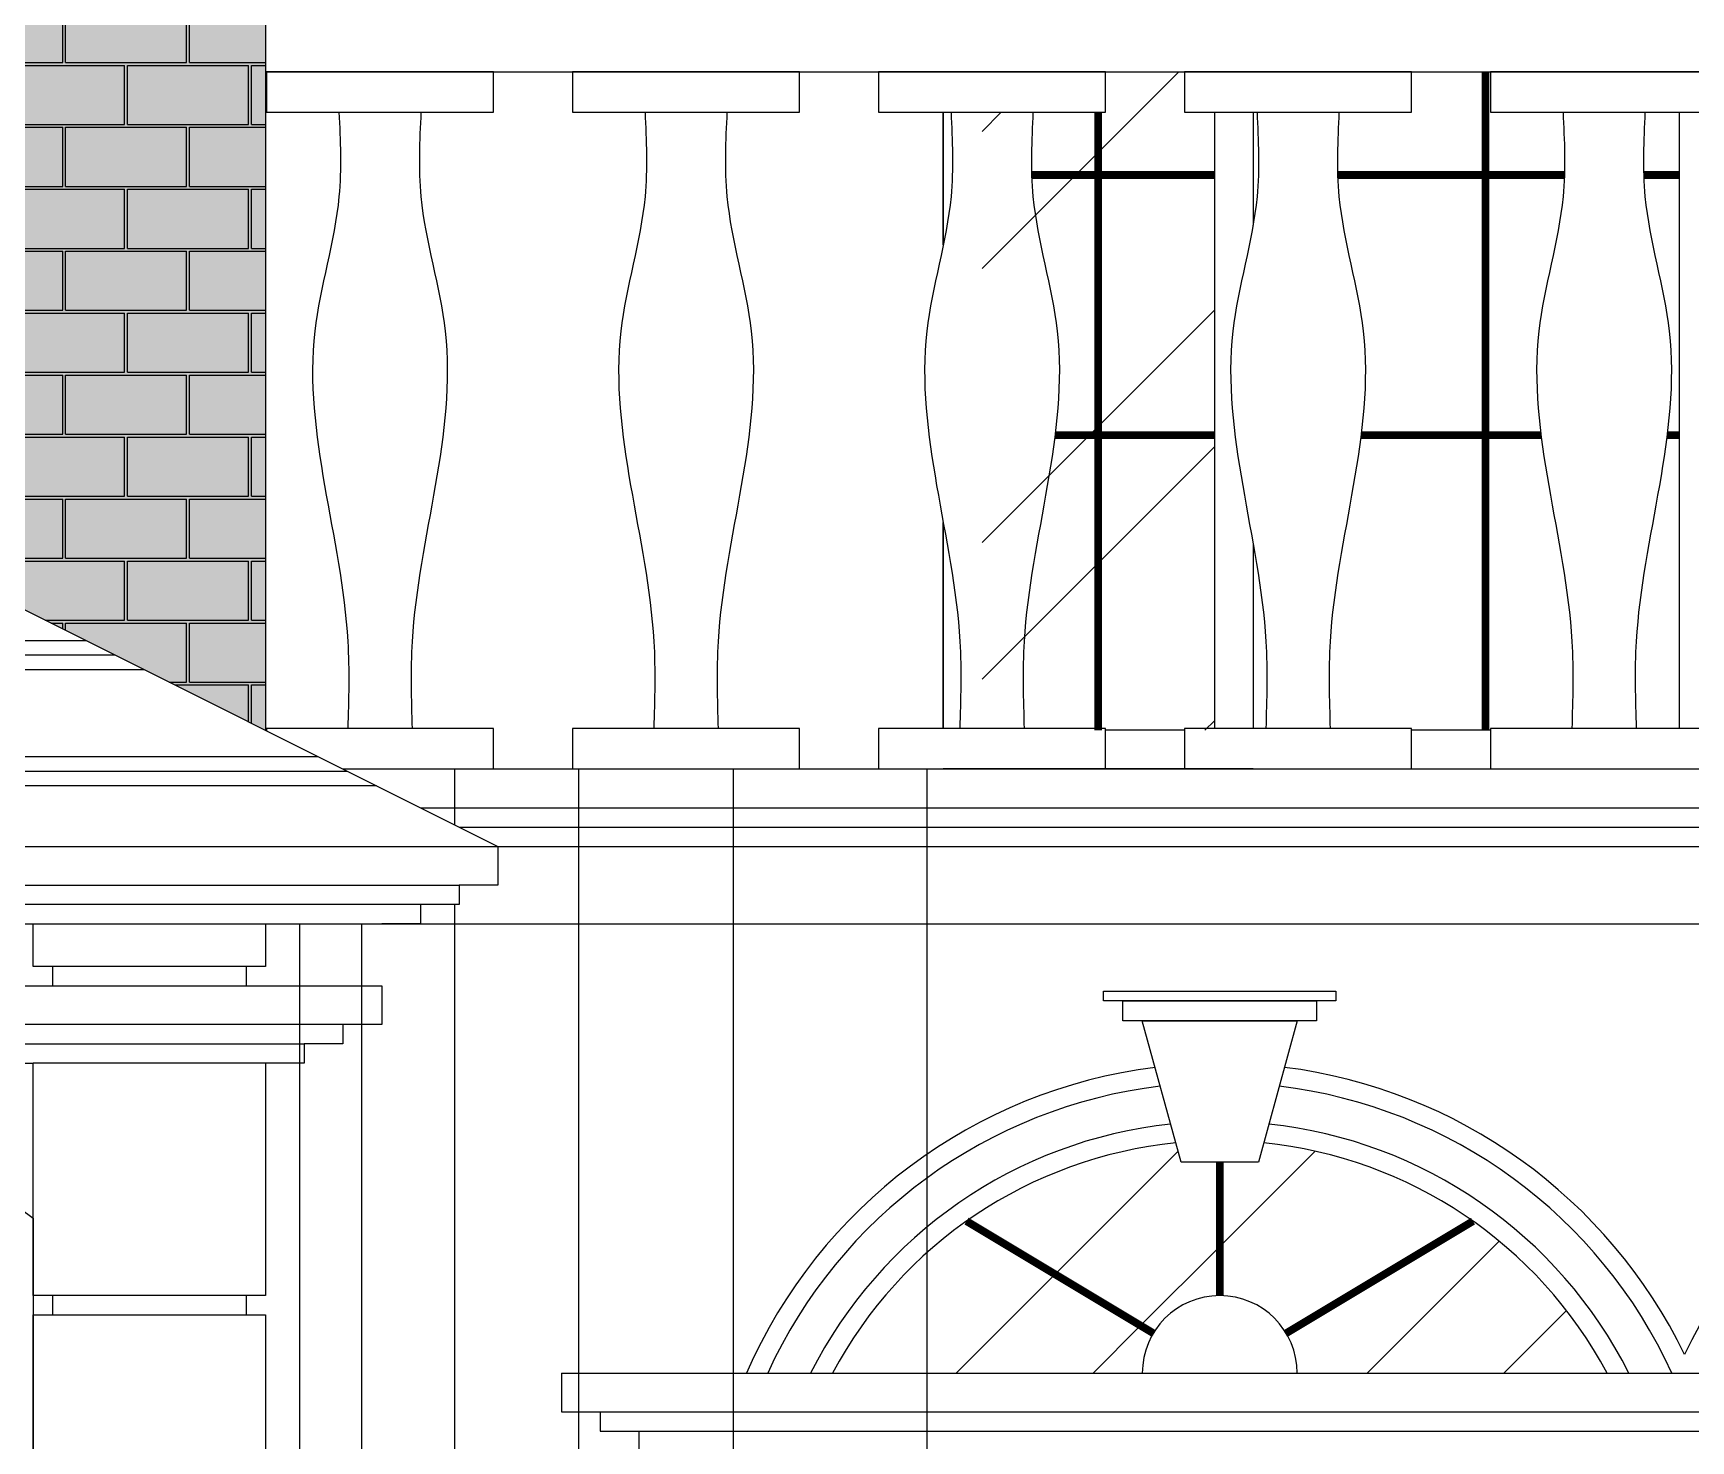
# Model space of a CAD drawing. Header units: inches. Extents: x -370 to 18, y -197 to 199.
# Drawn here: x -65.525 to -61.245, y 20.341 to 23.976 of the extents above; entities that cross this region are included whole.
import ezdxf

# ---------------------------------------------------------------- set-up
doc = ezdxf.new("R2010")
doc.units = ezdxf.units.IN
doc.header["$MEASUREMENT"] = 0
doc.layers.add('MUEBLES', color=7, linetype='Continuous')
pattern_1 = [(45, (-161.1179, 135.7327), (-0.53033, 0.53033), []), (45, (-160.7644, 135.7327), (-0.53033, 0.53033), [])]

msp = doc.modelspace()

# ---------------------------------------------------------------- hatches: boundary and pattern name
h = msp.add_hatch()
h.set_pattern_fill('AR-B816C', color=1, scale=0.02)
h.set_pattern_definition([(0, (-171.68178, 135.73272), (0.16, 0.16), [0.3125, -0.0075]), (0, (-171.84178, 135.74022), (0.16, 0.16), [0.3125, -0.0075]), (90, (-171.68178, 135.73272), (-0.16, 0.16), [-0.1675, 0.1525]), (90, (-171.68928, 135.73272), (-0.16, 0.16), [-0.1675, 0.1525])])
h.paths.add_polyline_path([(-64.9254, 29.89596), (-68.2254, 29.89596), (-68.2254, 28.38375), (-67.6254, 28.07606), (-67.6254, 27.97606), (-67.7254, 27.97606), (-67.7254, 27.92606), (-67.8254, 27.92606), (-67.8254, 27.87606), (-67.9254, 27.87606), (-67.9254, 27.67606), (-68.2254, 27.67606), (-68.2254, 22.32606), (-66.7254, 23.07606), (-64.9254, 22.17606)])
h.paths.add_polyline_path([(-65.96272, 26.67606, -1), (-67.48272, 26.67606, -1)], flags=16)
h.paths.add_polyline_path([(-66.12272, 26.67606, -1), (-67.32272, 26.67606, -1)], flags=0)
h.paths.add_polyline_path([(-66.17272, 26.67606, -1), (-67.27272, 26.67606, -1)], flags=0)
at = {"true_color": 0xcd6928, "transparency": 33554610}
h = msp.add_hatch(color=32, dxfattribs=at)
h.dxf.hatch_style = 1
h.paths.add_polyline_path([(-64.9254, 29.89596), (-68.2254, 29.89596), (-68.2254, 28.38375), (-67.6254, 28.07606), (-67.6254, 27.97606), (-67.7254, 27.97606), (-67.7254, 27.92606), (-67.8254, 27.92606), (-67.8254, 27.87606), (-67.9254, 27.87606), (-67.9254, 27.67606), (-68.2254, 27.67606), (-68.2254, 22.32606), (-66.7254, 23.07606), (-64.9254, 22.17606)])
h.paths.add_polyline_path([(-65.96272, 26.67606, -1), (-67.48272, 26.67606, -1)], flags=16)
h.paths.add_polyline_path([(-66.12272, 26.67606, -1), (-67.32272, 26.67606, -1)], flags=0)
h.paths.add_polyline_path([(-66.17272, 26.67606, -1), (-67.27272, 26.67606, -1)], flags=0)
at = {"transparency": 33554610}
h = msp.add_hatch(dxfattribs=at)
h.set_pattern_fill('ANSI32', color=8, scale=2)
h.set_pattern_definition([(45, (-171.6818, 135.7327), (-0.53033, 0.53033), []), (45, (-171.3282, 135.7327), (-0.53033, 0.53033), [])])
h.paths.add_polyline_path([(-63.0754, 24.07606), (-62.4754, 24.07606), (-62.4754, 26.29606), (-63.0754, 26.29606)])
h.paths.add_polyline_path([(-62.75641, 23.77168), (-63.0754, 23.77168), (-63.0754, 22.17606), (-62.4754, 22.17606), (-62.4754, 23.87606), (-62.75641, 23.87606)])
h = msp.add_hatch()
h.set_pattern_fill('PLAST', color=3, scale=1.2)
h.set_pattern_definition([(0, (-171.68178, 135.73272), (7e-17, 0.3), []), (0, (-171.68178, 135.77022), (7e-17, 0.3), []), (0, (-171.68178, 135.80772), (7e-17, 0.3), [])])
h.paths.add_polyline_path([(-64.3254, 21.87606), (-66.7254, 23.07606), (-69.1254, 21.87606)])
h = msp.add_hatch(dxfattribs=at)
h.set_pattern_fill('ANSI32', color=8, scale=2)
h.set_pattern_definition(pattern_1)
h.paths.add_polyline_path([(-62.46156, 21.06065), (-62.56156, 21.06065), (-62.57518, 21.11035, 0.1293594), (-63.11545, 20.9084), (-62.46156, 20.51606)])
h = msp.add_hatch(dxfattribs=at)
h.set_pattern_fill('ANSI32', color=8, scale=2)
h.set_pattern_definition(pattern_1)
h.paths.add_polyline_path([(-62.34793, 21.11035), (-62.36156, 21.06065), (-62.46156, 21.06065), (-62.46156, 20.51606), (-61.80766, 20.9084, 0.1293594)])
h = msp.add_hatch(dxfattribs=at)
h.set_pattern_fill('ANSI32', color=8, scale=2)
h.set_pattern_definition(pattern_1)
h.paths.add_polyline_path([(-63.11545, 20.9084, 0.1169867), (-63.46156, 20.51606), (-62.46156, 20.51606)])
h = msp.add_hatch(dxfattribs=at)
h.set_pattern_fill('ANSI32', color=8, scale=2)
h.set_pattern_definition(pattern_1)
h.paths.add_polyline_path([(-61.80766, 20.9084), (-62.46156, 20.51606), (-61.46156, 20.51606, 0.1169867)])

# ---------------------------------------------------------------- linework, layer by layer
at = {"color": 4}
for p, q in [((-64.9254, 30.27606), (-64.9254, 22.17606)), ((-66.7254, 23.07606), (-64.3254, 21.87606)), ((-65.4754, 21.56606), (-65.4754, 21.51606)), ((-64.9754, 21.56606), (-64.9754, 21.51606)), ((-65.8254, 21.51606), (-64.6254, 21.51606)), ((-64.6254, 21.51606), (-64.6254, 21.41606)), ((-64.6254, 21.51606), (-64.6254, 21.41606)), ((-64.7254, 21.41606), (-65.7254, 21.41606)), ((-64.7254, 21.41606), (-64.7254, 21.36606)), ((-64.6254, 21.41606), (-64.7254, 21.41606)), ((-65.6254, 21.36606), (-64.8254, 21.36606)), ((-64.7254, 21.36606), (-64.8254, 21.36606)), ((-64.8254, 21.36606), (-64.8254, 21.31606)), ((-65.6254, 21.31606), (-65.5254, 21.31606)), ((-64.8254, 21.31606), (-65.5254, 21.31606)), ((-65.4754, 20.71606), (-65.4754, 20.66606)), ((-64.9754, 20.71606), (-64.9754, 20.66606))]:
    msp.add_line(p, q, dxfattribs=at)
at = {"color": 3}
for p, q in [((-63.1754, 23.77168), (-63.1754, 23.42911)), ((-63.1754, 22.71228), (-63.1754, 22.18044)), ((-64.16156, 20.51606), (-58.36156, 20.51606)), ((-64.16156, 20.51606), (-64.16156, 20.41606)), ((-63.86156, 20.51606), (-58.66156, 20.51606)), ((-63.46156, 20.51606), (-61.46156, 20.51606)), ((-64.16156, 20.41606), (-58.36156, 20.41606)), ((-64.16156, 20.41606), (-64.06156, 20.41606)), ((-64.06156, 20.41606), (-64.06156, 20.36606)), ((-64.06156, 20.36606), (-63.96156, 20.36606)), ((-63.96156, 20.36606), (-58.46156, 20.36606)), ((-63.96156, 20.36606), (-63.96156, 20.31606))]:
    msp.add_line(p, q, dxfattribs=at)
at = {"color": 1}
msp.add_line((-61.2754, 23.77168), (-61.2754, 22.18044), dxfattribs=at)
at = {"color": 5}
for p, q in [((-64.7254, 22.07606), (-57.0254, 22.07606)), ((-64.5254, 21.97606), (-57.0254, 21.97606)), ((-64.4254, 21.92606), (-57.1254, 21.92606)), ((-64.3254, 21.87606), (-57.2254, 21.87606)), ((-64.7254, 21.67606), (-57.4254, 21.67606))]:
    msp.add_line(p, q, dxfattribs=at)
at = {"color": 8, "transparency": 33554610}
for p, q in [((-64.43771, 22.07606), (-64.43771, 21.93221)), ((-64.11771, 22.07606), (-64.11771, 16.01606)), ((-63.71771, 22.07606), (-63.71771, 16.01606)), ((-63.21771, 22.07606), (-63.21771, 16.01606)), ((-64.43771, 21.72606), (-64.43771, 16.01606)), ((-64.83771, 21.67606), (-64.83771, 16.01606)), ((-64.67771, 21.67606), (-64.67771, 16.01606))]:
    msp.add_line(p, q, dxfattribs=at)
at = {"color": 6}
for p, q in [((-69.1254, 21.87606), (-64.3254, 21.87606)), ((-64.3254, 21.87606), (-64.3254, 21.77606)), ((-64.3254, 21.87606), (-64.3254, 21.77606)), ((-69.0254, 21.77606), (-64.4254, 21.77606)), ((-64.3254, 21.77606), (-64.4254, 21.77606)), ((-64.4254, 21.77606), (-64.4254, 21.72606)), ((-64.5254, 21.72606), (-68.9254, 21.72606)), ((-64.4254, 21.72606), (-64.5254, 21.72606)), ((-64.5254, 21.72606), (-64.5254, 21.67606)), ((-68.9254, 21.67606), (-64.5254, 21.67606)), ((-64.5254, 21.67606), (-64.6254, 21.67606))]:
    msp.add_line(p, q, dxfattribs=at)
at = {"color": 3}
for centre, radius, start, end in [((-62.46156, 19.98273), 1.33333, 97.20177, 156.42182), ((-62.46156, 19.98273), 1.33333, 25.84193, 82.79823), ((-60.06156, 19.98273), 1.33333, 97.20177, 154.15807), ((-62.46156, 19.98273), 1.28333, 96.88265, 155.44387), ((-62.46156, 19.98273), 1.28333, 24.55613, 83.11735), ((-62.46156, 19.98273), 1.18333, 96.16253, 153.21112), ((-62.46156, 19.98273), 1.18333, 26.78888, 83.83747), ((-62.46156, 19.98273), 1.13333, 95.75417, 151.92751), ((-62.46156, 19.98273), 1.13333, 28.07249, 84.24583)]:
    msp.add_arc(centre, radius, start, end, dxfattribs=at)
at = {"color": 6}
msp.add_arc((-62.46156, 20.51606), 0.2, 0, 180, dxfattribs=at)
at = {"color": 4}
for points in [[(-64.73572, 23.77168), (-64.73572, 23.55397), (-64.79827, 23.20658), (-64.71295, 22.40552), (-64.71295, 22.18044)], [(-64.52418, 23.77168), (-64.52418, 23.55397), (-64.46164, 23.20658), (-64.54695, 22.40552), (-64.54695, 22.18044)], [(-63.94558, 23.77168), (-63.94558, 23.55397), (-64.00812, 23.20658), (-63.92281, 22.40552), (-63.92281, 22.18044)], [(-63.73404, 23.77168), (-63.73404, 23.55397), (-63.67149, 23.20658), (-63.7568, 22.40552), (-63.7568, 22.18044)], [(-63.15543, 23.77168), (-63.15543, 23.55397), (-63.21798, 23.20658), (-63.13267, 22.40552), (-63.13267, 22.18044)], [(-62.94389, 23.77168), (-62.94389, 23.55397), (-62.88135, 23.20658), (-62.96666, 22.40552), (-62.96666, 22.18044)], [(-62.36529, 23.77168), (-62.36529, 23.55397), (-62.42783, 23.20658), (-62.34252, 22.40552), (-62.34252, 22.18044)], [(-62.15375, 23.77168), (-62.15375, 23.55397), (-62.0912, 23.20658), (-62.17652, 22.40552), (-62.17652, 22.18044)], [(-61.57514, 23.77168), (-61.57514, 23.55397), (-61.63769, 23.20658), (-61.55238, 22.40552), (-61.55238, 22.18044)], [(-61.36361, 23.77168), (-61.36361, 23.55397), (-61.30106, 23.20658), (-61.38637, 22.40552), (-61.38637, 22.18044)]]:
    msp.add_spline(points, degree=3, dxfattribs=at)
at = {"layer": 'MUEBLES', "color": 5}
msp.add_lwpolyline([(-57.2254, 24.07606), (-64.9254, 24.07606), (-64.9254, 23.87606), (-57.2254, 23.87606)], close=True, dxfattribs=at)
at = {"layer": 'MUEBLES', "const_width": 0.02}
for points in [[(-61.7754, 23.87606), (-61.7754, 22.17606)], [(-62.7754, 23.77168), (-62.7754, 22.17606)], [(-62.94732, 23.60968), (-62.4754, 23.60968)], [(-62.15718, 23.60968), (-61.57172, 23.60968)], [(-61.36703, 23.60968), (-61.2754, 23.60968)], [(-62.88695, 22.93808), (-62.4754, 22.93808)], [(-62.09681, 22.93808), (-61.63209, 22.93808)], [(-61.30666, 22.93808), (-61.2754, 22.93808)], [(-62.46156, 21.06065), (-62.46156, 20.71606)], [(-62.63305, 20.61896), (-63.11545, 20.9084)], [(-62.29006, 20.61896), (-61.80766, 20.9084)]]:
    msp.add_lwpolyline(points, dxfattribs=at)
at = {"layer": 'MUEBLES', "color": 4}
for points in [[(-64.3367, 23.87606), (-64.9232, 23.87606), (-64.9232, 23.77168), (-64.3367, 23.77168)], [(-63.54656, 23.87606), (-64.13306, 23.87606), (-64.13306, 23.77168), (-63.54656, 23.77168)], [(-62.75641, 23.87606), (-63.34292, 23.87606), (-63.34292, 23.77168), (-62.75641, 23.77168)], [(-61.96627, 23.87606), (-62.55277, 23.87606), (-62.55277, 23.77168), (-61.96627, 23.77168)], [(-61.17612, 23.87606), (-61.76263, 23.87606), (-61.76263, 23.77168), (-61.17612, 23.77168)], [(-63.54656, 22.18044), (-64.13306, 22.18044), (-64.13306, 22.07606), (-63.54656, 22.07606)], [(-62.75641, 22.18044), (-63.34292, 22.18044), (-63.34292, 22.07606), (-62.75641, 22.07606)], [(-61.96627, 22.18044), (-62.55277, 22.18044), (-62.55277, 22.07606), (-61.96627, 22.07606)], [(-61.17612, 22.18044), (-61.76263, 22.18044), (-61.76263, 22.07606), (-61.17612, 22.07606)], [(-64.9254, 21.56606), (-65.5254, 21.56606), (-65.5254, 21.67606), (-64.9254, 21.67606)], [(-62.76156, 21.50193), (-62.16156, 21.50193), (-62.16156, 21.47693), (-62.76156, 21.47693)], [(-62.71156, 21.47693), (-62.21156, 21.47693), (-62.21156, 21.42533), (-62.71156, 21.42533)], [(-64.9254, 19.86606), (-65.5254, 19.86606), (-65.5254, 20.66606), (-64.9254, 20.66606)]]:
    msp.add_lwpolyline(points, close=True, dxfattribs=at)
at = {"layer": 'MUEBLES', "color": 1}
for points in [[(-63.1754, 23.42911), (-63.1754, 23.77168)], [(-62.4754, 23.77168), (-62.4754, 22.18044)], [(-62.3754, 23.77168), (-62.3754, 23.48056)], [(-63.1754, 22.18044), (-63.1754, 22.71228)], [(-62.3754, 22.6575), (-62.3754, 22.18044)], [(-62.55277, 22.17606), (-62.75641, 22.17606)], [(-61.76263, 22.17606), (-61.96627, 22.17606)], [(-62.3754, 22.07606), (-62.3754, 22.07606), (-63.1754, 22.07606)]]:
    msp.add_lwpolyline(points, dxfattribs=at)
at = {"layer": 'MUEBLES', "color": 4}
for points in [[(-64.7254, 22.07606), (-64.3367, 22.07606), (-64.3367, 22.18044), (-64.9232, 22.18044), (-64.9232, 22.17496)], [(-62.66156, 21.42533), (-62.26156, 21.42533), (-62.36156, 21.06065), (-62.56156, 21.06065), (-62.66156, 21.42533)], [(-64.9254, 21.31606), (-64.9254, 20.71606), (-65.5254, 20.71606), (-65.5254, 21.31606)]]:
    msp.add_lwpolyline(points, dxfattribs=at)
at = {"layer": 'MUEBLES', "color": 1}
msp.add_lwpolyline([(-67.9254, 16.51606), (-67.9254, 20.91606, -0.3333333), (-65.5254, 20.91606), (-65.5254, 16.51606), (-67.9254, 16.51606)], format="xyb", dxfattribs=at)

doc.saveas('drawing.dxf')
